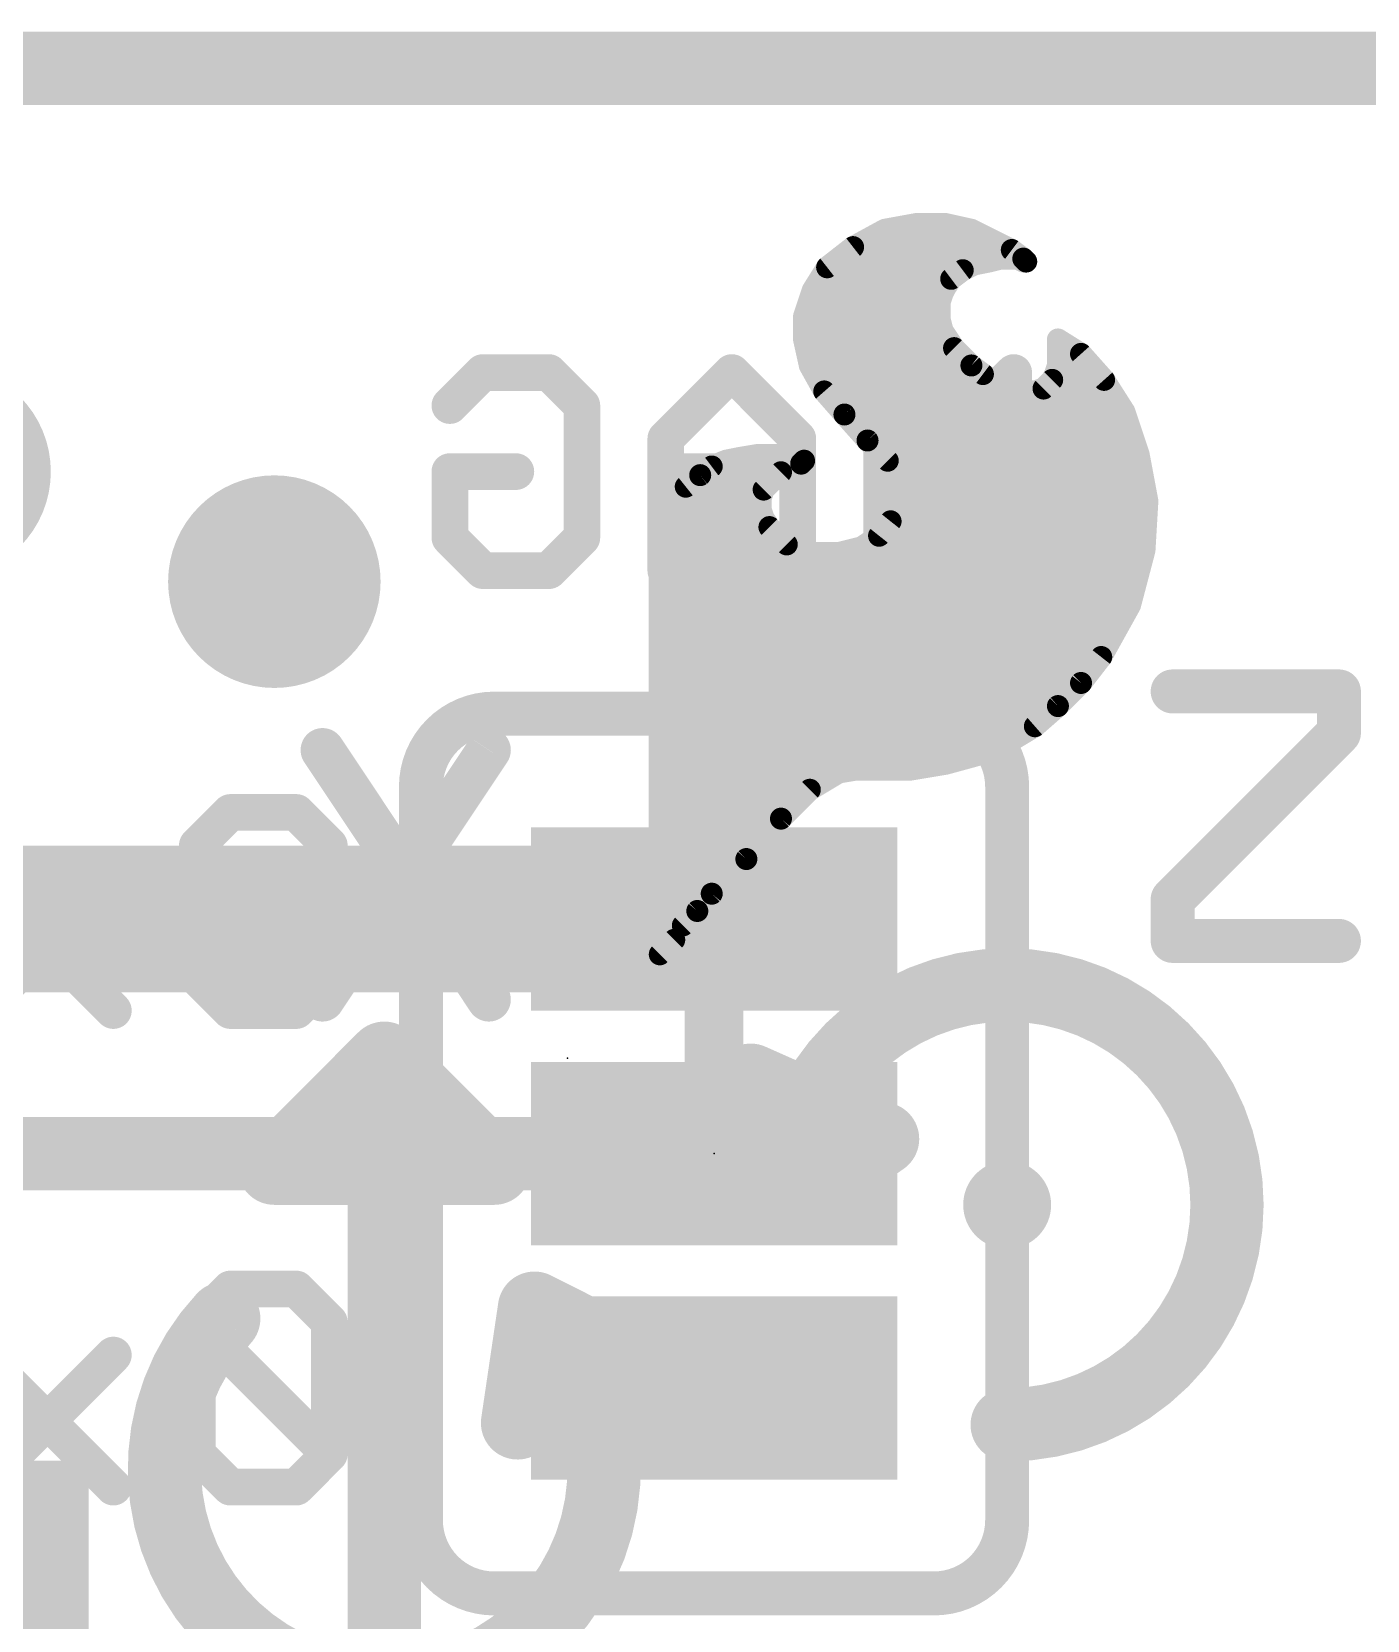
# Model space of a CAD drawing. Extents: x -30 to 77, y -18 to 22.
# Drawn here: x 14.02 to 18.65, y 4.78 to 10.29 of the extents above; entities that cross this region are included whole.
import ezdxf

# ---------------------------------------------------------------- set-up
doc = ezdxf.new("R2010")
doc.units = 0
for name, color, linetype in [('1', 12, 'CONTINUOUS'), ('16', 132, 'CONTINUOUS'), ('18', 110, 'CONTINUOUS'), ('20', 53, 'CONTINUOUS'), ('21', 41, 'CONTINUOUS'), ('22', 40, 'CONTINUOUS'), ('23', 53, 'CONTINUOUS'), ('24', 53, 'CONTINUOUS')]:
    doc.layers.add(name, color=color, linetype=linetype)

# ---------------------------------------------------------------- blocks, each defined once
blk = doc.blocks.new('RECT')
blk.add_solid([(-0.5, -0.5), (0.5, -0.5), (-0.5, 0.5), (0.5, 0.5)])
blk = doc.blocks.new('ROUNDV')
at = {"const_width": 0.5}
blk.add_lwpolyline([(0, -0.25, 1), (0, 0.25, 1), (0, -0.25)], format="xyb", dxfattribs=at)

msp = doc.modelspace()

# ---------------------------------------------------------------- linework, layer by layer
at = {"layer": '1', "const_width": 0.254}
msp.add_lwpolyline([(22.86, 10.16), (0, 10.16)], dxfattribs=at)
at = {"layer": '16'}
for points, const_width in [([(22.86, 10.16), (0, 10.16)], 0.254), ([(16.383, 7.2136), (12.0904, 7.2136)], 0.508), ([(16.383, 6.4008), (16.383, 7.0358)], 0.2032), ([(16.383, 6.4008), (13.1318, 6.4008)], 0.254)]:
    msp.add_lwpolyline(points, dxfattribs=dict(at, const_width=const_width))
for points, const_width in [([(16.383, 7.0866, 1), (16.383, 7.3406)], 0.254), ([(16.4338, 7.0358, 1), (16.3322, 7.0358)], 0.1016), ([(16.383, 6.3373, 1), (16.383, 6.4643)], 0.127), ([(16.3322, 6.4008, 1), (16.4338, 6.4008)], 0.1016)]:
    msp.add_lwpolyline(points, format="xyb", dxfattribs=dict(at, const_width=const_width))
at = {"layer": '20', "const_width": 0.2032}
msp.add_lwpolyline([(22.86, 10.16), (0, 10.16)], dxfattribs=at)
at = {"layer": '21'}
for points, const_width in [([(16.975, 9.601), (16.865, 9.541)], 0.0762), ([(17.085, 9.621), (16.975, 9.601)], 0.0762), ([(16.9761, 9.6012), (17.2741, 9.6012)], 0.0762), ([(17.185, 9.621), (17.085, 9.621)], 0.0762), ([(17.275, 9.601), (17.185, 9.621)], 0.0762), ([(17.415, 9.531), (17.275, 9.601)], 0.0762), ([(16.865, 9.541), (16.775, 9.471)], 0.0762), ([(16.8444, 9.525), (17.423, 9.525)], 0.0762), ([(17.285, 9.481), (17.335, 9.491)], 0.0762), ([(17.335, 9.491), (17.375, 9.501)], 0.0762), ([(17.375, 9.501), (17.435, 9.501)], 0.0762), ([(17.455, 9.501), (17.415, 9.531)], 0.0762), ([(17.435, 9.501), (17.455, 9.491)], 0.0762), ([(17.465, 9.491), (17.455, 9.501)], 0.0762), ([(17.455, 9.491), (17.465, 9.491)], 0.0762), ([(16.775, 9.471), (16.725, 9.391)], 0.0762), ([(16.7611, 9.4488), (17.2287, 9.4488)], 0.0762), ([(17.185, 9.401), (17.205, 9.431)], 0.0762), ([(17.205, 9.431), (17.245, 9.461)], 0.0762), ([(17.245, 9.461), (17.285, 9.481)], 0.0762), ([(16.725, 9.391), (16.695, 9.301)], 0.0762), ([(16.7189, 9.3726), (17.1722, 9.3726)], 0.0762), ([(17.165, 9.351), (17.175, 9.381)], 0.0762), ([(17.175, 9.381), (17.185, 9.401)], 0.0762), ([(17.165, 9.291), (17.165, 9.351)], 0.0762), ([(16.695, 9.301), (16.695, 9.221)], 0.0762), ([(16.695, 9.2964), (17.165, 9.2964)], 0.0762), ([(17.175, 9.251), (17.165, 9.291)], 0.0762), ([(16.695, 9.221), (16.715, 9.131)], 0.0762), ([(16.6952, 9.2202), (17.1955, 9.2202)], 0.0762), ([(17.215, 9.191), (17.175, 9.251)], 0.0762), ([(17.575, 9.221), (17.575, 9.131)], 0.0762), ([(17.655, 9.171), (17.575, 9.221)], 0.0762), ([(17.575, 9.2202), (17.5763, 9.2202)], 0.0762), ([(17.275, 9.131), (17.215, 9.191)], 0.0762), ([(17.735, 9.081), (17.655, 9.171)], 0.0762), ([(16.7121, 9.144), (17.262, 9.144)], 0.0762), ([(16.715, 9.131), (16.765, 9.041)], 0.0762), ([(17.315, 9.101), (17.275, 9.131)], 0.0762), ([(17.345, 9.081), (17.315, 9.101)], 0.0762), ([(17.565, 9.101), (17.555, 9.081)], 0.0762), ([(17.575, 9.131), (17.565, 9.101)], 0.0762), ([(17.575, 9.144), (17.679, 9.144)], 0.0762), ([(16.7501, 9.0678), (17.3714, 9.0678)], 0.0762), ([(17.385, 9.061), (17.345, 9.081)], 0.0762), ([(17.465, 9.041), (17.385, 9.061)], 0.0762), ([(17.525, 9.051), (17.495, 9.041)], 0.0762), ([(17.555, 9.081), (17.525, 9.051)], 0.0762), ([(17.5418, 9.0678), (17.7434, 9.0678)], 0.0762), ([(17.805, 8.971), (17.735, 9.081)], 0.0762), ([(16.765, 9.041), (16.835, 8.961)], 0.0762), ([(16.8082, 8.9916), (17.7919, 8.9916)], 0.0762), ([(17.495, 9.041), (17.465, 9.041)], 0.0762), ([(16.835, 8.961), (16.915, 8.871)], 0.0762), ([(17.855, 8.821), (17.805, 8.971)], 0.0762), ([(16.8755, 8.9154), (17.8235, 8.9154)], 0.0762), ([(16.915, 8.871), (16.985, 8.801)], 0.0762), ([(16.9468, 8.8392), (17.8489, 8.8392)], 0.0762), ([(16.375, 8.781), (16.335, 8.751)], 0.0762), ([(16.425, 8.801), (16.375, 8.781)], 0.0762), ([(16.475, 8.811), (16.425, 8.801)], 0.0762), ([(16.535, 8.821), (16.475, 8.811)], 0.0762), ([(16.655, 8.821), (16.535, 8.821)], 0.0762), ([(16.615, 8.761), (16.645, 8.771)], 0.0762), ([(16.645, 8.771), (16.685, 8.791)], 0.0762), ([(16.695, 8.801), (16.655, 8.821)], 0.0762), ([(16.685, 8.791), (16.695, 8.801)], 0.0762), ([(16.985, 8.801), (17.015, 8.721)], 0.0762), ([(17.885, 8.661), (17.855, 8.821)], 0.0762), ([(16.335, 8.751), (16.285, 8.711)], 0.0762), ([(16.351, 8.763), (16.621, 8.763)], 0.0762), ([(16.555, 8.701), (16.615, 8.761)], 0.0762), ([(16.9992, 8.763), (17.8659, 8.763)], 0.0762), ([(17.015, 8.721), (17.015, 8.651)], 0.0762), ([(16.285, 8.711), (16.225, 8.611)], 0.0762), ([(16.2705, 8.6868), (16.5503, 8.6868)], 0.0762), ([(16.545, 8.671), (16.555, 8.701)], 0.0762), ([(16.545, 8.631), (16.545, 8.671)], 0.0762), ([(17.015, 8.6868), (17.8802, 8.6868)], 0.0762), ([(17.875, 8.491), (17.885, 8.661)], 0.0762), ([(16.225, 8.611), (16.205, 8.541)], 0.0762), ([(16.2249, 8.6106), (16.5518, 8.6106)], 0.0762), ([(16.555, 8.601), (16.545, 8.631)], 0.0762), ([(17.015, 8.651), (16.995, 8.591)], 0.0762), ([(17.0015, 8.6106), (17.882, 8.6106)], 0.0762), ([(16.575, 8.571), (16.555, 8.601)], 0.0762), ([(16.635, 8.511), (16.575, 8.571)], 0.0762), ([(16.995, 8.591), (16.955, 8.541)], 0.0762), ([(16.205, 8.541), (16.195, 8.461)], 0.0762), ([(16.2042, 8.5344), (16.6116, 8.5344)], 0.0762), ([(16.685, 8.491), (16.635, 8.511)], 0.0762), ([(16.895, 8.501), (16.815, 8.481)], 0.0762), ([(16.955, 8.541), (16.895, 8.501)], 0.0762), ([(16.9451, 8.5344), (17.8775, 8.5344)], 0.0762), ([(16.195, 8.461), (16.195, 7.091)], 0.0762), ([(16.195, 8.4582), (17.8664, 8.4582)], 0.0762), ([(16.735, 8.481), (16.685, 8.491)], 0.0762), ([(16.815, 8.481), (16.735, 8.481)], 0.0762), ([(17.825, 8.301), (17.875, 8.491)], 0.0762), ([(16.195, 8.382), (17.8463, 8.382)], 0.0762), ([(16.195, 8.3058), (17.8263, 8.3058)], 0.0762), ([(17.725, 8.121), (17.825, 8.301)], 0.0762), ([(16.195, 8.2296), (17.7853, 8.2296)], 0.0762), ([(16.195, 8.1534), (17.743, 8.1534)], 0.0762), ([(17.655, 8.031), (17.725, 8.121)], 0.0762), ([(16.195, 8.0772), (17.6909, 8.0772)], 0.0762), ([(16.195, 8.001), (17.625, 8.001)], 0.0762), ([(17.575, 7.951), (17.655, 8.031)], 0.0762), ([(17.9726, 8.0017), (18.5489, 8.0017)], 0.1524), ([(18.5489, 8.0017), (18.5489, 7.8577)], 0.1524), ([(17.495, 7.881), (17.575, 7.951)], 0.0762), ([(16.195, 7.9248), (17.5451, 7.9248)], 0.0762), ([(18.5489, 7.8577), (17.9726, 7.2815)], 0.1524), ([(15.0262, 7.7985), (15.6025, 6.9342)], 0.1524), ([(15.6025, 7.7985), (15.0262, 6.9342)], 0.1524), ([(16.195, 7.8486), (17.441, 7.8486)], 0.0762), ([(17.395, 7.821), (17.495, 7.881)], 0.0762), ([(17.185, 7.751), (17.295, 7.781)], 0.0762), ([(17.295, 7.781), (17.395, 7.821)], 0.0762), ([(16.195, 7.7724), (17.2635, 7.7724)], 0.0762), ([(16.815, 7.721), (16.875, 7.731)], 0.0762), ([(16.875, 7.731), (17.065, 7.731)], 0.0762), ([(17.065, 7.731), (17.185, 7.751)], 0.0762), ([(16.195, 7.6962), (16.7737, 7.6962)], 0.0762), ([(16.715, 7.661), (16.815, 7.721)], 0.0762), ([(16.195, 7.62), (16.674, 7.62)], 0.0762), ([(16.615, 7.561), (16.715, 7.661)], 0.0762), ([(16.495, 7.421), (16.615, 7.561)], 0.0762), ([(16.195, 7.5438), (16.6003, 7.5438)], 0.0762), ([(16.195, 7.4676), (16.5349, 7.4676)], 0.0762), ([(16.195, 7.3914), (16.4654, 7.3914)], 0.0762), ([(16.375, 7.301), (16.495, 7.421)], 0.0762), ([(16.195, 7.3152), (16.3892, 7.3152)], 0.0762), ([(16.325, 7.241), (16.375, 7.301)], 0.0762), ([(17.9726, 7.2815), (17.9726, 7.1374)], 0.1524), ([(16.195, 7.239), (16.323, 7.239)], 0.0762), ([(16.275, 7.191), (16.325, 7.241)], 0.0762), ([(16.245, 7.141), (16.275, 7.191)], 0.0762), ([(17.9726, 7.1374), (18.5489, 7.1374)], 0.1524), ([(16.195, 7.1628), (16.2581, 7.1628)], 0.0762), ([(16.195, 7.091), (16.245, 7.141)], 0.0762), ([(14.859, 6.35), (15.24, 6.731)], 0.254), ([(15.24, 3.683), (15.24, 6.731)], 0.254), ([(15.24, 6.731), (15.621, 6.35)], 0.254), ([(16.9672, 6.4516), (16.51, 6.6548)], 0.254), ([(16.51, 6.6548), (16.637, 6.223)], 0.254), ([(16.7386, 6.4516), (16.6624, 6.5532)], 0.254), ([(16.637, 6.223), (16.9672, 6.4516)], 0.254), ([(15.621, 6.35), (14.859, 6.35)], 0.254), ([(16.764, 6.35), (16.637, 6.35)], 0.127), ([(15.7607, 5.865), (15.702, 5.4677)], 0.254), ([(16.1627, 5.6627), (15.7607, 5.865)], 0.254), ([(15.702, 5.4677), (16.1627, 5.6627)], 0.254)]:
    msp.add_lwpolyline(points, dxfattribs=dict(at, const_width=const_width))
for points, const_width in [([(16.9716, 9.6197, 1), (16.9784, 9.5823)], 0.0381), ([(16.9761, 9.6203, 1), (16.9761, 9.5822)], 0.0381), ([(16.9841, 9.5843, 1), (16.9659, 9.6177)], 0.0381), ([(17.085, 9.6401, 1), (17.085, 9.602)], 0.0381), ([(17.0884, 9.6023, 1), (17.0816, 9.6397)], 0.0381), ([(17.1891, 9.6396, 1), (17.1809, 9.6024)], 0.0381), ([(17.185, 9.602, 1), (17.185, 9.6401)], 0.0381), ([(17.2835, 9.618, 1), (17.2665, 9.584)], 0.0381), ([(17.2709, 9.5824, 1), (17.2791, 9.6196)], 0.0381), ([(17.2741, 9.5822, 1), (17.2741, 9.6203)], 0.0381), ([(16.8559, 9.5577, 1), (16.8741, 9.5243)], 0.0381), ([(16.8767, 9.526, 1), (16.8533, 9.556)], 0.0381), ([(16.8444, 9.5441, 1), (16.8444, 9.506)], 0.0381), ([(17.3304, 9.5095, 1), (17.3396, 9.4725)], 0.0381), ([(17.3387, 9.4723, 1), (17.3313, 9.5097)], 0.0381), ([(17.375, 9.5201, 1), (17.375, 9.482)], 0.0381), ([(17.3796, 9.4825, 1), (17.3704, 9.5195)], 0.0381), ([(17.4264, 9.5462, 1), (17.4036, 9.5158)], 0.0381), ([(17.4065, 9.514, 1), (17.4235, 9.548)], 0.0381), ([(17.4435, 9.518, 1), (17.4265, 9.484)], 0.0381), ([(17.423, 9.506, 1), (17.423, 9.5441)], 0.0381), ([(17.435, 9.482, 1), (17.435, 9.5201)], 0.0381), ([(17.4685, 9.5145, 1), (17.4415, 9.4875)], 0.0381), ([(17.455, 9.51, 1), (17.455, 9.4719)], 0.0381), ([(17.4436, 9.4858, 1), (17.4664, 9.5162)], 0.0381), ([(17.4465, 9.474, 1), (17.4635, 9.508)], 0.0381), ([(17.4515, 9.4775, 1), (17.4785, 9.5045)], 0.0381), ([(17.465, 9.4719, 1), (17.465, 9.51)], 0.0381), ([(16.7611, 9.4679, 1), (16.7611, 9.4298)], 0.0381), ([(16.7633, 9.486, 1), (16.7867, 9.456)], 0.0381), ([(16.7912, 9.4609, 1), (16.7588, 9.4811)], 0.0381), ([(17.1936, 9.4462, 1), (17.2164, 9.4158)], 0.0381), ([(17.2209, 9.4204, 1), (17.1891, 9.4416)], 0.0381), ([(17.2365, 9.478, 1), (17.2535, 9.444)], 0.0381), ([(17.2287, 9.4298, 1), (17.2287, 9.4679)], 0.0381), ([(17.2564, 9.4458, 1), (17.2336, 9.4762)], 0.0381), ([(17.2813, 9.4997, 1), (17.2887, 9.4623)], 0.0381), ([(17.2935, 9.464, 1), (17.2765, 9.498)], 0.0381), ([(16.7189, 9.3917, 1), (16.7189, 9.3536)], 0.0381), ([(16.7088, 9.4011, 1), (16.7412, 9.3809)], 0.0381), ([(16.7431, 9.385, 1), (16.7069, 9.397)], 0.0381), ([(17.1931, 9.375, 1), (17.1569, 9.387)], 0.0381), ([(17.1691, 9.4116, 1), (17.2009, 9.3904)], 0.0381), ([(17.202, 9.3925, 1), (17.168, 9.4095)], 0.0381), ([(17.1722, 9.3536, 1), (17.1722, 9.3917)], 0.0381), ([(17.184, 9.351, 1), (17.1459, 9.351)], 0.0381), ([(17.1469, 9.357, 1), (17.1831, 9.345)], 0.0381), ([(17.158, 9.3895, 1), (17.192, 9.3725)], 0.0381), ([(16.7141, 9.301, 1), (16.676, 9.301)], 0.0381), ([(16.695, 9.3155, 1), (16.695, 9.2774)], 0.0381), ([(16.6769, 9.307, 1), (16.7131, 9.295)], 0.0381), ([(17.1835, 9.2956, 1), (17.1465, 9.2864)], 0.0381), ([(17.1459, 9.291, 1), (17.184, 9.291)], 0.0381), ([(17.165, 9.2774, 1), (17.165, 9.3155)], 0.0381), ([(16.7136, 9.2251, 1), (16.6764, 9.2169)], 0.0381), ([(16.6952, 9.2393, 1), (16.6952, 9.2012)], 0.0381), ([(17.1909, 9.2616, 1), (17.1591, 9.2404)], 0.0381), ([(17.1565, 9.2464, 1), (17.1935, 9.2556)], 0.0381), ([(17.1955, 9.2012, 1), (17.1955, 9.2393)], 0.0381), ([(17.594, 9.221, 1), (17.5559, 9.221)], 0.0381), ([(17.5851, 9.2372, 1), (17.5649, 9.2048)], 0.0381), ([(17.575, 9.2393, 1), (17.575, 9.2012)], 0.0381), ([(17.5763, 9.2012, 1), (17.5763, 9.2393)], 0.0381), ([(16.676, 9.221, 1), (16.7141, 9.221)], 0.0381), ([(17.2285, 9.2045, 1), (17.2015, 9.1775)], 0.0381), ([(17.1991, 9.1804, 1), (17.2309, 9.2016)], 0.0381), ([(17.6692, 9.1837, 1), (17.6408, 9.1583)], 0.0381), ([(17.6449, 9.1548, 1), (17.6651, 9.1872)], 0.0381), ([(16.7121, 9.1631, 1), (16.7121, 9.125)], 0.0381), ([(16.7317, 9.1403, 1), (16.6983, 9.1217)], 0.0381), ([(16.6964, 9.1269, 1), (16.7336, 9.1351)], 0.0381), ([(17.2864, 9.1462, 1), (17.2636, 9.1158)], 0.0381), ([(17.2615, 9.1175, 1), (17.2885, 9.1445)], 0.0381), ([(17.262, 9.125, 1), (17.262, 9.1631)], 0.0381), ([(17.3256, 9.1169, 1), (17.3044, 9.0851)], 0.0381), ([(17.3036, 9.0858, 1), (17.3264, 9.1162)], 0.0381), ([(17.582, 9.0925, 1), (17.548, 9.1095)], 0.0381), ([(17.575, 9.1631, 1), (17.575, 9.125)], 0.0381), ([(17.5559, 9.131, 1), (17.594, 9.131)], 0.0381), ([(17.5931, 9.125, 1), (17.5569, 9.137)], 0.0381), ([(17.679, 9.125, 1), (17.679, 9.1631)], 0.0381), ([(16.7501, 9.0869, 1), (16.7501, 9.0488)], 0.0381), ([(17.3535, 9.098, 1), (17.3365, 9.064)], 0.0381), ([(17.3344, 9.0651, 1), (17.3556, 9.0969)], 0.0381), ([(17.3896, 9.0795, 1), (17.3804, 9.0425)], 0.0381), ([(17.3714, 9.0488, 1), (17.3714, 9.0869)], 0.0381), ([(17.3765, 9.044, 1), (17.3935, 9.078)], 0.0381), ([(17.5115, 9.0645, 1), (17.5385, 9.0375)], 0.0381), ([(17.531, 9.0329, 1), (17.519, 9.0691)], 0.0381), ([(17.5418, 9.0869, 1), (17.5418, 9.0488)], 0.0381), ([(17.538, 9.0895, 1), (17.572, 9.0725)], 0.0381), ([(17.5685, 9.0675, 1), (17.5415, 9.0945)], 0.0381), ([(17.5469, 9.107, 1), (17.5831, 9.095)], 0.0381), ([(17.7511, 9.0912, 1), (17.7189, 9.0708)], 0.0381), ([(17.7208, 9.0683, 1), (17.7492, 9.0937)], 0.0381), ([(17.7434, 9.0488, 1), (17.7434, 9.0869)], 0.0381), ([(16.7793, 9.0535, 1), (16.7507, 9.0285)], 0.0381), ([(16.7483, 9.0317, 1), (16.7817, 9.0503)], 0.0381), ([(16.8082, 9.0107, 1), (16.8082, 8.9726)], 0.0381), ([(17.465, 9.0601, 1), (17.465, 9.022)], 0.0381), ([(17.4604, 9.0225, 1), (17.4696, 9.0595)], 0.0381), ([(17.489, 9.0591, 1), (17.501, 9.0229)], 0.0381), ([(17.495, 9.022, 1), (17.495, 9.0601)], 0.0381), ([(17.7919, 8.9726, 1), (17.7919, 9.0107)], 0.0381), ([(16.8492, 8.9737, 1), (16.8208, 8.9483)], 0.0381), ([(16.8207, 8.9485, 1), (16.8493, 8.9735)], 0.0381), ([(17.8231, 8.977, 1), (17.7869, 8.965)], 0.0381), ([(17.7889, 8.9608, 1), (17.8211, 8.9812)], 0.0381), ([(16.8755, 8.9345, 1), (16.8755, 8.8963)], 0.0381), ([(17.8235, 8.8963, 1), (17.8235, 8.9345)], 0.0381), ([(16.9285, 8.8845, 1), (16.9015, 8.8575)], 0.0381), ([(16.9008, 8.8583, 1), (16.9292, 8.8837)], 0.0381), ([(16.9468, 8.8582, 1), (16.9468, 8.8201)], 0.0381), ([(17.8489, 8.8201, 1), (17.8489, 8.8582)], 0.0381), ([(16.3679, 8.7987, 1), (16.3821, 8.7633)], 0.0381), ([(16.3864, 8.7658, 1), (16.3636, 8.7962)], 0.0381), ([(16.4213, 8.8197, 1), (16.4287, 8.7823)], 0.0381), ([(16.4321, 8.7833, 1), (16.4179, 8.8187)], 0.0381), ([(16.4719, 8.8298, 1), (16.4781, 8.7922)], 0.0381), ([(16.4787, 8.7923, 1), (16.4713, 8.8297)], 0.0381), ([(16.535, 8.84, 1), (16.535, 8.8019)], 0.0381), ([(16.5381, 8.8022, 1), (16.5319, 8.8398)], 0.0381), ([(16.6365, 8.788, 1), (16.6535, 8.754)], 0.0381), ([(16.6635, 8.838, 1), (16.6465, 8.804)], 0.0381), ([(16.651, 8.7529, 1), (16.639, 8.7891)], 0.0381), ([(16.655, 8.8019, 1), (16.655, 8.84)], 0.0381), ([(16.6715, 8.8045, 1), (16.6985, 8.7775)], 0.0381), ([(16.6935, 8.774, 1), (16.6765, 8.808)], 0.0381), ([(16.7085, 8.7875, 1), (16.6815, 8.8145)], 0.0381), ([(16.6865, 8.784, 1), (16.7035, 8.818)], 0.0381), ([(17.0028, 8.8077, 1), (16.9672, 8.7943)], 0.0381), ([(16.9715, 8.7875, 1), (16.9985, 8.8145)], 0.0381), ([(17.8737, 8.8245, 1), (17.8363, 8.8175)], 0.0381), ([(17.8369, 8.815, 1), (17.8731, 8.827)], 0.0381), ([(16.3236, 8.7662, 1), (16.3464, 8.7358)], 0.0381), ([(16.3469, 8.7361, 1), (16.3231, 8.7659)], 0.0381), ([(16.351, 8.782, 1), (16.351, 8.7439)], 0.0381), ([(16.609, 8.7791, 1), (16.621, 8.7429)], 0.0381), ([(16.6285, 8.7475, 1), (16.6015, 8.7745)], 0.0381), ([(16.621, 8.7439, 1), (16.621, 8.782)], 0.0381), ([(16.9992, 8.782, 1), (16.9992, 8.7439)], 0.0381), ([(17.0341, 8.721, 1), (16.996, 8.721)], 0.0381), ([(17.8659, 8.7439, 1), (17.8659, 8.782)], 0.0381), ([(16.2705, 8.7058, 1), (16.2705, 8.6677)], 0.0381), ([(16.2731, 8.7259, 1), (16.2969, 8.6961)], 0.0381), ([(16.3013, 8.7012, 1), (16.2687, 8.7208)], 0.0381), ([(16.5641, 8.671, 1), (16.526, 8.671)], 0.0381), ([(16.5269, 8.677, 1), (16.5631, 8.665)], 0.0381), ([(16.5415, 8.7145, 1), (16.5685, 8.6875)], 0.0381), ([(16.5731, 8.695, 1), (16.5369, 8.707)], 0.0381), ([(16.5503, 8.6677, 1), (16.5503, 8.7058)], 0.0381), ([(17.015, 8.7058, 1), (17.015, 8.6677)], 0.0381), ([(16.9972, 8.7143, 1), (17.0328, 8.7277)], 0.0381), ([(17.904, 8.6599, 1), (17.866, 8.6621)], 0.0381), ([(17.8802, 8.6677, 1), (17.8802, 8.7058)], 0.0381), ([(16.2249, 8.6296, 1), (16.2249, 8.5915)], 0.0381), ([(16.2087, 8.6208, 1), (16.2413, 8.6012)], 0.0381), ([(16.2433, 8.6058, 1), (16.2067, 8.6162)], 0.0381), ([(16.5631, 8.637, 1), (16.5269, 8.625)], 0.0381), ([(16.526, 8.631, 1), (16.5641, 8.631)], 0.0381), ([(16.5518, 8.5915, 1), (16.5518, 8.6296)], 0.0381), ([(17.0015, 8.6296, 1), (17.0015, 8.5915)], 0.0381), ([(16.996, 8.651, 1), (17.0341, 8.651)], 0.0381), ([(17.0331, 8.645, 1), (16.9969, 8.657)], 0.0381), ([(17.8663, 8.6575, 1), (17.9037, 8.6645)], 0.0381), ([(17.882, 8.5915, 1), (17.882, 8.6296)], 0.0381), ([(16.5709, 8.6116, 1), (16.5391, 8.5904)], 0.0381), ([(16.5369, 8.595, 1), (16.5731, 8.607)], 0.0381), ([(16.5885, 8.5845, 1), (16.5615, 8.5575)], 0.0381), ([(16.5591, 8.5604, 1), (16.5909, 8.5816)], 0.0381), ([(16.9769, 8.597, 1), (17.0131, 8.585)], 0.0381), ([(17.0099, 8.5791, 1), (16.9801, 8.6029)], 0.0381), ([(16.2042, 8.5534, 1), (16.2042, 8.5153)], 0.0381), ([(16.1867, 8.5462, 1), (16.2233, 8.5358)], 0.0381), ([(16.2239, 8.5386, 1), (16.1861, 8.5434)], 0.0381), ([(16.6116, 8.5153, 1), (16.6116, 8.5534)], 0.0381), ([(16.6421, 8.5287, 1), (16.6279, 8.4933)], 0.0381), ([(16.6215, 8.4975, 1), (16.6485, 8.5245)], 0.0381), ([(16.8844, 8.5169, 1), (16.9056, 8.4851)], 0.0381), ([(16.8996, 8.4825, 1), (16.8904, 8.5195)], 0.0381), ([(16.9451, 8.5534, 1), (16.9451, 8.5153)], 0.0381), ([(16.9401, 8.5529, 1), (16.9699, 8.5291)], 0.0381), ([(16.9656, 8.5251, 1), (16.9444, 8.5569)], 0.0381), ([(17.8775, 8.5153, 1), (17.8775, 8.5534)], 0.0381), ([(16.2141, 8.461, 1), (16.176, 8.461)], 0.0381), ([(16.195, 8.4772, 1), (16.195, 8.4391)], 0.0381), ([(16.1761, 8.4634, 1), (16.2139, 8.4586)], 0.0381), ([(16.6887, 8.5097, 1), (16.6813, 8.4723)], 0.0381), ([(16.6779, 8.4733, 1), (16.6921, 8.5087)], 0.0381), ([(16.735, 8.5, 1), (16.735, 8.4619)], 0.0381), ([(16.7313, 8.4623, 1), (16.7387, 8.4997)], 0.0381), ([(16.8104, 8.4995, 1), (16.8196, 8.4625)], 0.0381), ([(16.815, 8.4619, 1), (16.815, 8.5)], 0.0381), ([(17.856, 8.4921, 1), (17.894, 8.4899)], 0.0381), ([(17.8934, 8.4862, 1), (17.8566, 8.4958)], 0.0381), ([(17.8664, 8.4391, 1), (17.8664, 8.4772)], 0.0381), ([(16.195, 8.401, 1), (16.195, 8.3629)], 0.0381), ([(17.8463, 8.3629, 1), (17.8463, 8.401)], 0.0381), ([(16.195, 8.3248, 1), (16.195, 8.2867)], 0.0381), ([(17.8066, 8.3058, 1), (17.8434, 8.2962)], 0.0381), ([(17.8417, 8.2917, 1), (17.8083, 8.3103)], 0.0381), ([(17.8263, 8.2867, 1), (17.8263, 8.3248)], 0.0381), ([(16.195, 8.2486, 1), (16.195, 8.2105)], 0.0381), ([(17.7853, 8.2105, 1), (17.7853, 8.2486)], 0.0381), ([(16.195, 8.1724, 1), (16.195, 8.1343)], 0.0381), ([(17.7083, 8.1303, 1), (17.7417, 8.1117)], 0.0381), ([(17.74, 8.1093, 1), (17.71, 8.1327)], 0.0381), ([(17.743, 8.1343, 1), (17.743, 8.1724)], 0.0381), ([(16.195, 8.0963, 1), (16.195, 8.0582)], 0.0381), ([(17.6909, 8.0582, 1), (17.6909, 8.0963)], 0.0381), ([(16.195, 8.0201, 1), (16.195, 7.982)], 0.0381), ([(17.625, 7.982, 1), (17.625, 8.0201)], 0.0381), ([(17.64, 8.0427, 1), (17.67, 8.0193)], 0.0381), ([(17.6685, 8.0175, 1), (17.6415, 8.0445)], 0.0381), ([(17.9726, 8.0398, 1), (17.9726, 7.9636)], 0.0762), ([(18.587, 8.0017, 1), (18.5108, 8.0017)], 0.0762), ([(18.5489, 7.9636, 1), (18.5489, 8.0398)], 0.0762), ([(17.5615, 7.9645, 1), (17.5885, 7.9375)], 0.0381), ([(17.5875, 7.9367, 1), (17.5625, 7.9653)], 0.0381), ([(16.195, 7.9439, 1), (16.195, 7.9058)], 0.0381), ([(17.5451, 7.9058, 1), (17.5451, 7.9439)], 0.0381), ([(18.5758, 7.8307, 1), (18.5219, 7.8846)], 0.0762), ([(15.0579, 7.8197, 1), (14.9945, 7.7774)], 0.0762), ([(15.6342, 7.7774, 1), (15.5708, 7.8197)], 0.0762), ([(16.195, 7.8677, 1), (16.195, 7.8296)], 0.0381), ([(17.441, 7.8296, 1), (17.441, 7.8677)], 0.0381), ([(17.4825, 7.8953, 1), (17.5075, 7.8667)], 0.0381), ([(17.5048, 7.8647, 1), (17.4852, 7.8973)], 0.0381), ([(18.5108, 7.8577, 1), (18.587, 7.8577)], 0.0762), ([(17.2879, 7.7987, 1), (17.3021, 7.7633)], 0.0381), ([(17.3, 7.7626, 1), (17.29, 7.7994)], 0.0381), ([(17.3852, 7.8373, 1), (17.4048, 7.8047)], 0.0381), ([(17.4021, 7.8033, 1), (17.3879, 7.8387)], 0.0381), ([(16.195, 7.7915, 1), (16.195, 7.7534)], 0.0381), ([(16.875, 7.7501, 1), (16.875, 7.712)], 0.0381), ([(16.8781, 7.7122, 1), (16.8719, 7.7498)], 0.0381), ([(17.0619, 7.7498, 1), (17.0681, 7.7122)], 0.0381), ([(17.065, 7.712, 1), (17.065, 7.7501)], 0.0381), ([(17.18, 7.7694, 1), (17.19, 7.7326)], 0.0381), ([(17.1881, 7.7322, 1), (17.1819, 7.7698)], 0.0381), ([(17.2635, 7.7534, 1), (17.2635, 7.7915)], 0.0381), ([(16.195, 7.7153, 1), (16.195, 7.6772)], 0.0381), ([(16.7737, 7.6772, 1), (16.7737, 7.7153)], 0.0381), ([(16.8119, 7.7398, 1), (16.8181, 7.7022)], 0.0381), ([(16.8248, 7.7047, 1), (16.8052, 7.7373)], 0.0381), ([(16.195, 7.6391, 1), (16.195, 7.601)], 0.0381), ([(16.674, 7.601, 1), (16.674, 7.6391)], 0.0381), ([(16.7052, 7.6773, 1), (16.7248, 7.6447)], 0.0381), ([(16.7285, 7.6475, 1), (16.7015, 7.6745)], 0.0381), ([(16.6295, 7.5486, 1), (16.6005, 7.5734)], 0.0381), ([(16.195, 7.5629, 1), (16.195, 7.5248)], 0.0381), ([(16.6015, 7.5745, 1), (16.6285, 7.5475)], 0.0381), ([(16.6003, 7.5248, 1), (16.6003, 7.5629)], 0.0381), ([(16.195, 7.4867, 1), (16.195, 7.4486)], 0.0381), ([(16.5349, 7.4486, 1), (16.5349, 7.4867)], 0.0381), ([(16.195, 7.4104, 1), (16.195, 7.3723)], 0.0381), ([(16.4654, 7.3723, 1), (16.4654, 7.4104)], 0.0381), ([(16.4805, 7.4334, 1), (16.5095, 7.4086)], 0.0381), ([(16.5085, 7.4075, 1), (16.4815, 7.4345)], 0.0381), ([(16.195, 7.3342, 1), (16.195, 7.2961)], 0.0381), ([(16.3615, 7.3145, 1), (16.3885, 7.2875)], 0.0381), ([(16.3896, 7.2888, 1), (16.3604, 7.3132)], 0.0381), ([(16.3892, 7.2961, 1), (16.3892, 7.3342)], 0.0381), ([(18.0107, 7.2815, 1), (17.9345, 7.2815)], 0.0762), ([(17.9457, 7.3084, 1), (17.9996, 7.2545)], 0.0762), ([(16.195, 7.2581, 1), (16.195, 7.22)], 0.0381), ([(16.3104, 7.2532, 1), (16.3396, 7.2288)], 0.0381), ([(16.3385, 7.2275, 1), (16.3115, 7.2545)], 0.0381), ([(16.323, 7.22, 1), (16.323, 7.2581)], 0.0381), ([(16.2615, 7.2045, 1), (16.2885, 7.1775)], 0.0381), ([(16.2913, 7.1812, 1), (16.2587, 7.2008)], 0.0381), ([(17.9726, 7.1755, 1), (17.9726, 7.0993)], 0.0762), ([(18.5489, 7.0993, 1), (18.5489, 7.1755)], 0.0762), ([(16.195, 7.1819, 1), (16.195, 7.1438)], 0.0381), ([(16.2287, 7.1508, 1), (16.2613, 7.1312)], 0.0381), ([(16.2585, 7.1275, 1), (16.2315, 7.1545)], 0.0381), ([(16.2581, 7.1438, 1), (16.2581, 7.1819)], 0.0381), ([(17.9345, 7.1374, 1), (18.0107, 7.1374)], 0.0762), ([(16.1815, 7.1045, 1), (16.2085, 7.0775)], 0.0381), ([(16.176, 7.091, 1), (16.2141, 7.091)], 0.0381), ([(17.399, 5.461, 2.4142), (16.637, 6.223)], 0.254), ([(14.9945, 6.9553, 1), (15.0579, 6.9131)], 0.0762), ([(15.5708, 6.9131, 1), (15.6342, 6.9553)], 0.0762), ([(15.3035, 6.731, 1), (15.1765, 6.731)], 0.127), ([(15.2849, 6.7759, 1), (15.1951, 6.6861)], 0.127), ([(15.2849, 6.6861, 1), (15.1951, 6.7759)], 0.127), ([(16.5358, 6.7128, 1), (16.4842, 6.5968)], 0.127), ([(16.5709, 6.6727, 1), (16.4491, 6.6369)], 0.127), ([(16.7132, 6.5913, 1), (16.6116, 6.5151)], 0.127), ([(16.6878, 6.4135, 1), (16.7894, 6.4897)], 0.127), ([(17.0033, 6.3994, 1), (16.9311, 6.5038)], 0.127), ([(16.9414, 6.3936, 1), (16.993, 6.5096)], 0.127), ([(14.859, 6.4135, 1), (14.859, 6.2865)], 0.127), ([(14.8141, 6.3949, 1), (14.9039, 6.3051)], 0.127), ([(15.5761, 6.3051, 1), (15.6659, 6.3949)], 0.127), ([(15.621, 6.2865, 1), (15.621, 6.4135)], 0.127), ([(16.637, 6.3818, 1), (16.637, 6.3183)], 0.0635), ([(16.764, 6.3183, 1), (16.764, 6.3818)], 0.0635), ([(16.6009, 6.2752, 1), (16.6731, 6.1708)], 0.127), ([(17.399, 6.1595, 1), (17.399, 6.2865, 1), (17.399, 6.1595)], 0.1778), ([(16.5735, 6.223, 1), (16.7005, 6.223)], 0.127), ([(16.5761, 6.2051, 1), (16.6979, 6.2409)], 0.127), ([(14.6836, 5.8293, 2.4142), (15.7607, 5.865)], 0.254), ([(14.73, 5.7859, 1), (14.6373, 5.8726)], 0.127), ([(15.7892, 5.9217, 1), (15.7321, 5.8083)], 0.127), ([(15.804, 5.9113, 1), (15.7173, 5.8186)], 0.127), ([(15.8235, 5.8557, 1), (15.6978, 5.8743)], 0.127), ([(16.1342, 5.606, 1), (16.1913, 5.7194)], 0.127), ([(16.1875, 5.6042, 1), (16.138, 5.7212)], 0.127), ([(15.6772, 5.5262, 1), (15.7267, 5.4092)], 0.127), ([(17.399, 5.5245, 1), (17.399, 5.3975)], 0.127), ([(15.6391, 5.477, 1), (15.7648, 5.4584)], 0.127)]:
    msp.add_lwpolyline(points, format="xyb", dxfattribs=dict(at, const_width=const_width))
at = {"layer": '22'}
for points, const_width in [([(15.4673, 8.9921), (15.5817, 9.1065)], 0.127), ([(15.5817, 9.1065), (15.8105, 9.1065)], 0.127), ([(15.8105, 9.1065), (15.9249, 8.9921)], 0.127), ([(16.4445, 9.1065), (16.2157, 8.8777)], 0.127), ([(16.6733, 8.8777), (16.4445, 9.1065)], 0.127), ([(17.193, 8.8777), (16.9642, 9.1065)], 0.127), ([(16.9642, 9.1065), (16.9642, 8.4201)], 0.127), ([(17.4217, 9.1065), (17.193, 8.8777)], 0.127), ([(17.4217, 8.4201), (17.4217, 9.1065)], 0.127), ([(15.9249, 8.9921), (15.9249, 8.5345)], 0.127), ([(16.2157, 8.8777), (16.2157, 8.4201)], 0.127), ([(16.6733, 8.4201), (16.6733, 8.8777)], 0.127), ([(15.4673, 8.5345), (15.4673, 8.7633)], 0.127), ([(15.4673, 8.7633), (15.6961, 8.7633)], 0.127), ([(16.6733, 8.7633), (16.2157, 8.7633)], 0.127), ([(15.5817, 8.4201), (15.4673, 8.5345)], 0.127), ([(15.9249, 8.5345), (15.8105, 8.4201)], 0.127), ([(15.8105, 8.4201), (15.5817, 8.4201)], 0.127), ([(15.621, 7.9248), (17.145, 7.9248)], 0.1524), ([(15.367, 7.6708), (15.367, 5.1308)], 0.1524), ([(17.399, 5.1308), (17.399, 7.6708)], 0.1524), ([(14.7063, 7.5825), (14.5919, 7.4681)], 0.127), ([(14.9351, 7.5825), (14.7063, 7.5825)], 0.127), ([(15.0495, 7.4681), (14.9351, 7.5825)], 0.127), ([(14.5919, 7.4681), (14.5919, 7.0105)], 0.127), ([(15.0495, 7.0105), (14.5919, 7.4681)], 0.127), ([(15.0495, 7.0105), (15.0495, 7.4681)], 0.127), ([(14.3011, 7.3537), (13.8435, 6.8961)], 0.127), ([(14.3011, 6.8961), (13.8435, 7.3537)], 0.127), ([(14.5919, 7.0105), (14.7063, 6.8961)], 0.127), ([(14.9351, 6.8961), (15.0495, 7.0105)], 0.127), ([(14.7063, 6.8961), (14.9351, 6.8961)], 0.127), ([(14.7063, 5.9315), (14.5919, 5.8171)], 0.127), ([(14.9351, 5.9315), (14.7063, 5.9315)], 0.127), ([(15.0495, 5.8171), (14.9351, 5.9315)], 0.127), ([(14.5919, 5.8171), (14.5919, 5.3595)], 0.127), ([(15.0495, 5.3595), (14.5919, 5.8171)], 0.127), ([(15.0495, 5.3595), (15.0495, 5.8171)], 0.127), ([(14.3011, 5.7027), (13.8435, 5.2451)], 0.127), ([(14.3011, 5.2451), (13.8435, 5.7027)], 0.127), ([(14.5919, 5.3595), (14.7063, 5.2451)], 0.127), ([(14.9351, 5.2451), (15.0495, 5.3595)], 0.127), ([(14.7063, 5.2451), (14.9351, 5.2451)], 0.127), ([(15.621, 4.8768), (17.145, 4.8768)], 0.1524)]:
    msp.add_lwpolyline(points, dxfattribs=dict(at, const_width=const_width))
for points, const_width in [([(15.5817, 9.1382, 1), (15.5817, 9.0747)], 0.0635), ([(15.6042, 9.084, 1), (15.5593, 9.1289)], 0.0635), ([(15.833, 9.1289, 1), (15.7881, 9.084)], 0.0635), ([(15.8105, 9.0747, 1), (15.8105, 9.1382)], 0.0635), ([(16.467, 9.1289, 1), (16.4221, 9.084)], 0.0635), ([(16.467, 9.084, 1), (16.4221, 9.1289)], 0.0635), ([(16.9959, 9.1065, 1), (16.9324, 9.1065)], 0.0635), ([(16.9866, 9.1289, 1), (16.9417, 9.084)], 0.0635), ([(17.4535, 9.1065, 1), (17.39, 9.1065)], 0.0635), ([(17.4442, 9.084, 1), (17.3993, 9.1289)], 0.0635), ([(15.4449, 9.0145, 1), (15.4898, 8.9696)], 0.0635), ([(15.9567, 8.9921, 1), (15.8932, 8.9921)], 0.0635), ([(15.9025, 8.9696, 1), (15.9474, 9.0145)], 0.0635), ([(16.2475, 8.8777, 1), (16.184, 8.8777)], 0.0635), ([(16.1933, 8.9001, 1), (16.2382, 8.8552)], 0.0635), ([(16.7051, 8.8777, 1), (16.6416, 8.8777)], 0.0635), ([(16.6509, 8.8552, 1), (16.6958, 8.9001)], 0.0635), ([(17.1705, 8.9001, 1), (17.2154, 8.8552)], 0.0635), ([(17.1705, 8.8552, 1), (17.2154, 8.9001)], 0.0635), ([(15.4673, 8.795, 1), (15.4673, 8.7315)], 0.0635), ([(15.4991, 8.7633, 1), (15.4356, 8.7633)], 0.0635), ([(15.6961, 8.7315, 1), (15.6961, 8.795)], 0.0635), ([(16.2157, 8.795, 1), (16.2157, 8.7315)], 0.0635), ([(16.6733, 8.7315, 1), (16.6733, 8.795)], 0.0635), ([(15.4898, 8.5569, 1), (15.4449, 8.512)], 0.0635), ([(15.9474, 8.512, 1), (15.9025, 8.5569)], 0.0635), ([(15.4356, 8.5345, 1), (15.4991, 8.5345)], 0.0635), ([(15.8932, 8.5345, 1), (15.9567, 8.5345)], 0.0635), ([(15.5817, 8.4519, 1), (15.5817, 8.3883)], 0.0635), ([(15.8105, 8.3883, 1), (15.8105, 8.4519)], 0.0635), ([(15.5593, 8.3976, 1), (15.6042, 8.4426)], 0.0635), ([(15.7881, 8.4426, 1), (15.833, 8.3976)], 0.0635), ([(16.184, 8.4201, 1), (16.2475, 8.4201)], 0.0635), ([(16.6416, 8.4201, 1), (16.7051, 8.4201)], 0.0635), ([(16.9324, 8.4201, 1), (16.9959, 8.4201)], 0.0635), ([(17.39, 8.4201, 1), (17.4535, 8.4201)], 0.0635), ([(15.621, 7.9248, 0.4142), (15.367, 7.6708)], 0.1524), ([(15.621, 7.9629, 1), (15.621, 7.8867)], 0.0762), ([(15.621, 7.8867, 1), (15.621, 7.9629)], 0.0762), ([(17.399, 7.6708, 0.4142), (17.145, 7.9248)], 0.1524), ([(17.145, 7.9629, 1), (17.145, 7.8867)], 0.0762), ([(17.145, 7.8867, 1), (17.145, 7.9629)], 0.0762), ([(15.4051, 7.6708, 1), (15.3289, 7.6708)], 0.0762), ([(15.3289, 7.6708, 1), (15.4051, 7.6708)], 0.0762), ([(17.4371, 7.6708, 1), (17.3609, 7.6708)], 0.0762), ([(17.3609, 7.6708, 1), (17.4371, 7.6708)], 0.0762), ([(14.7063, 7.6142, 1), (14.7063, 7.5507)], 0.0635), ([(14.7288, 7.56, 1), (14.6839, 7.6049)], 0.0635), ([(14.9576, 7.6049, 1), (14.9127, 7.56)], 0.0635), ([(14.9351, 7.5507, 1), (14.9351, 7.6142)], 0.0635), ([(14.6237, 7.4681, 1), (14.5602, 7.4681)], 0.0635), ([(14.6144, 7.4905, 1), (14.5695, 7.4456)], 0.0635), ([(14.5695, 7.4905, 1), (14.6144, 7.4456)], 0.0635), ([(15.0813, 7.4681, 1), (15.0177, 7.4681)], 0.0635), ([(15.027, 7.4456, 1), (15.072, 7.4905)], 0.0635), ([(14.3235, 7.3312, 1), (14.2786, 7.3761)], 0.0635), ([(14.6144, 7.0329, 1), (14.5695, 6.988)], 0.0635), ([(15.072, 6.988, 1), (15.027, 7.0329)], 0.0635), ([(15.027, 6.988, 1), (15.072, 7.0329)], 0.0635), ([(14.5602, 7.0105, 1), (14.6237, 7.0105)], 0.0635), ([(15.0177, 7.0105, 1), (15.0813, 7.0105)], 0.0635), ([(14.2786, 6.8736, 1), (14.3235, 6.9186)], 0.0635), ([(14.7063, 6.9279, 1), (14.7063, 6.8644)], 0.0635), ([(14.6839, 6.8736, 1), (14.7288, 6.9186)], 0.0635), ([(14.9127, 6.9186, 1), (14.9576, 6.8736)], 0.0635), ([(14.9351, 6.8644, 1), (14.9351, 6.9279)], 0.0635), ([(14.7063, 5.9632, 1), (14.7063, 5.8997)], 0.0635), ([(14.7288, 5.909, 1), (14.6839, 5.9539)], 0.0635), ([(14.9576, 5.9539, 1), (14.9127, 5.909)], 0.0635), ([(14.9351, 5.8997, 1), (14.9351, 5.9632)], 0.0635), ([(14.6237, 5.8171, 1), (14.5602, 5.8171)], 0.0635), ([(14.6144, 5.8395, 1), (14.5695, 5.7946)], 0.0635), ([(14.5695, 5.8395, 1), (14.6144, 5.7946)], 0.0635), ([(15.0813, 5.8171, 1), (15.0177, 5.8171)], 0.0635), ([(15.027, 5.7946, 1), (15.072, 5.8395)], 0.0635), ([(14.3235, 5.6802, 1), (14.2786, 5.7251)], 0.0635), ([(14.6144, 5.3819, 1), (14.5695, 5.337)], 0.0635), ([(15.072, 5.337, 1), (15.027, 5.3819)], 0.0635), ([(15.027, 5.337, 1), (15.072, 5.3819)], 0.0635), ([(14.5602, 5.3595, 1), (14.6237, 5.3595)], 0.0635), ([(15.0177, 5.3595, 1), (15.0813, 5.3595)], 0.0635), ([(14.2786, 5.2226, 1), (14.3235, 5.2676)], 0.0635), ([(14.7063, 5.2768, 1), (14.7063, 5.2134)], 0.0635), ([(14.6839, 5.2226, 1), (14.7288, 5.2676)], 0.0635), ([(14.9127, 5.2676, 1), (14.9576, 5.2226)], 0.0635), ([(14.9351, 5.2134, 1), (14.9351, 5.2768)], 0.0635), ([(15.367, 5.1308, 0.4142), (15.621, 4.8768)], 0.1524), ([(15.4051, 5.1308, 1), (15.3289, 5.1308)], 0.0762), ([(17.145, 4.8768, 0.4142), (17.399, 5.1308)], 0.1524), ([(17.4371, 5.1308, 1), (17.3609, 5.1308)], 0.0762), ([(15.3289, 5.1308, 1), (15.4051, 5.1308)], 0.0762), ([(17.3609, 5.1308, 1), (17.4371, 5.1308)], 0.0762), ([(15.621, 4.9149, 1), (15.621, 4.8387)], 0.0762), ([(15.621, 4.8387, 1), (15.621, 4.9149)], 0.0762), ([(17.145, 4.9149, 1), (17.145, 4.8387)], 0.0762), ([(17.145, 4.8387, 1), (17.145, 4.9149)], 0.0762)]:
    msp.add_lwpolyline(points, format="xyb", dxfattribs=dict(at, const_width=const_width))
at = {"layer": '23'}
msp.add_point((15.875, 6.731), dxfattribs=at)
at = {"layer": '24'}
msp.add_point((16.383, 6.4008), dxfattribs=at)

# ---------------------------------------------------------------- block references
at = {"layer": '1', "xscale": 1.1, "rotation": 90}
msp.add_blockref('RECT', (13.716, 4.787), dxfattribs=at)
at = {"layer": '16', "xscale": 0.635, "yscale": 1.27, "rotation": 90}
for p in [(16.383, 7.2136), (16.383, 6.4008), (16.383, 5.588)]:
    msp.add_blockref('RECT', p, dxfattribs=at)
at = {"layer": '18', "xscale": 0.7366, "yscale": 0.7366}
for p in [(13.716, 8.763), (13.716, 8.763), (14.859, 8.382), (14.859, 8.382)]:
    msp.add_blockref('ROUNDV', p, dxfattribs=at)

doc.saveas('drawing.dxf')
